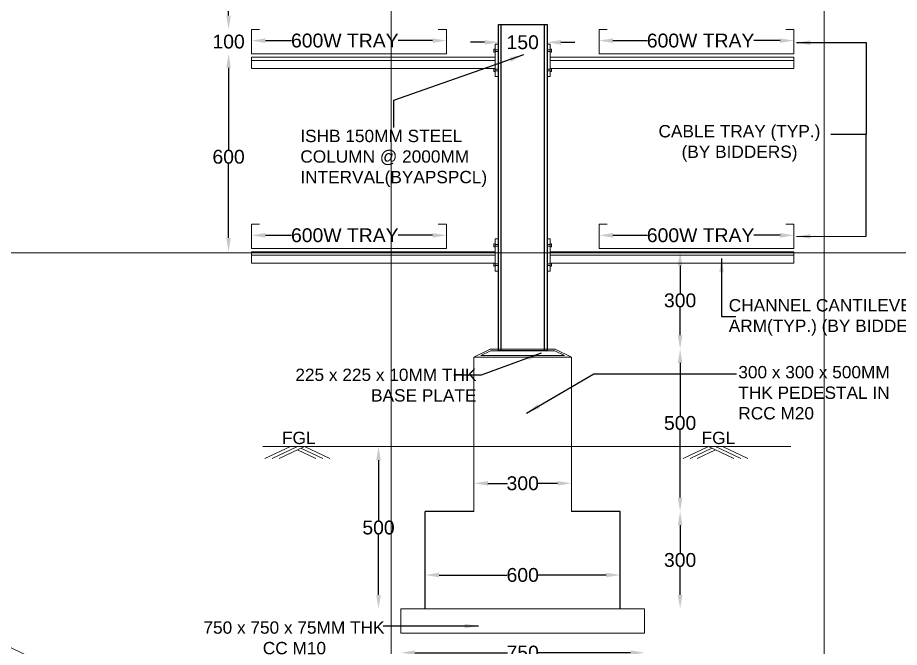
# Model space of a CAD drawing. Header units: inches. Extents: x 46944 to 1771531, y 9954 to 15548976.
# Drawn here: x 224138 to 226174, y 1550788 to 1552244 of the extents above; entities that cross this region are included whole.
import ezdxf

# ---------------------------------------------------------------- set-up
doc = ezdxf.new("R2010")
doc.units = ezdxf.units.IN
doc.header["$MEASUREMENT"] = 0
doc.header["$PDMODE"] = 1
doc.layers.get('0').update_dxf_attribs({"color": 71})
for name, color, linetype in [('Details', 7, 'Continuous'), ('GRID', 8, 'Continuous'), ('VILLAGE BOUNDARY', 6, 'Continuous')]:
    doc.layers.add(name, color=color, linetype=linetype)
doc.styles.add('ARIAL NARROW', font='arial.ttf', dxfattribs={"height": 300})
doc.styles.add('ROMANS', font='romans')
doc.styles.get("Standard").update_dxf_attribs({"font": 'arial.ttf'})
doc.dimstyles.new('STANDARD$0', dxfattribs={"dimscale": 88.888889, "dimtxt": 0.02, "dimasz": 0.02, "dimexe": 0.05, "dimexo": 0.1, "dimgap": 0.002, "dimtad": 2, "dimdec": 0, "dimzin": 1, "dimdsep": 46, "dimtxsty": 'ARIAL NARROW', "dimblk": 'OBLIQUE', "dimcen": 0.09, "dimadec": 0, "dimazin": 0, "dimtfac": 1, "dimtdec": 4, "dimtofl": 0, "dimtmove": 0, "dimatfit": 3, "dimfxl": 1, "dimtolj": 1, "dimtzin": 1, "dimarcsym": 0})
doc.dimstyles.new('STANDARD$7', dxfattribs={"dimscale": 2, "dimtxt": 2.5, "dimasz": 2, "dimexe": 1.25, "dimexo": 0.625, "dimtad": 1, "dimdec": 0, "dimdsep": 46, "dimlunit": 6, "dimtxsty": 'ROMANS', "dimcen": 2.5, "dimadec": 0, "dimazin": 0, "dimtfac": 1, "dimtdec": 0, "dimtmove": 1, "dimatfit": 3, "dimfxl": 1.25, "dimtolj": 1, "dimtzin": 0, "dimarcsym": 0})

# ---------------------------------------------------------------- blocks, each defined once
blk = doc.blocks.new('*D43')
at = {"layer": 'DEFPOINTS', "color": 0, "linetype": 'Continuous', "lineweight": 60, "ltscale": 50, "transparency": 16777216}
for p in [(225303.9, 1551477.4), (225667.4, 1551477.4), (225528.9, 1551102.4)]:
    blk.add_point(p, dxfattribs=at)
at = {"layer": 'Details', "linetype": 'Continuous', "lineweight": -2, "ltscale": 50, "transparency": 16777216}
for p, q in [((225667.4, 1551445.4), (225667.4, 1551323)), ((225667.4, 1551134.4), (225667.4, 1551290.1))]:
    blk.add_line(p, q, dxfattribs=at)
at = {"layer": 'Details', "linetype": 'Continuous', "lineweight": 60, "ltscale": 50, "transparency": 16777216}
for points in [[(225662, 1551445.4), (225672.7, 1551445.4), (225667.4, 1551477.4)], [(225662, 1551134.4), (225672.7, 1551134.4), (225667.4, 1551102.4)]]:
    blk.add_solid(points, dxfattribs=at)
at = {"layer": 'Details', "color": 0, "linetype": 'Continuous', "lineweight": 5, "ltscale": 50, "transparency": 16777216, "insert": (225667.4, 1551306.6), "char_height": 32, "attachment_point": 5}
blk.add_mtext('\\A1;500', dxfattribs=at)
blk = doc.blocks.new('*D44')
at = {"layer": 'DEFPOINTS', "color": 0, "linetype": 'Continuous', "lineweight": 60, "ltscale": 50, "transparency": 16777216}
for p in [(225022.7, 1550821.2), (225585.2, 1550821.2), (225022.7, 1550775.8)]:
    blk.add_point(p, dxfattribs=at)
at = {"layer": 'Details', "linetype": 'Continuous', "lineweight": -2, "ltscale": 50, "transparency": 16777216}
for p, q in [((225054.7, 1550775.8), (225268.7, 1550775.8)), ((225553.2, 1550775.8), (225339.2, 1550775.8))]:
    blk.add_line(p, q, dxfattribs=at)
at = {"layer": 'Details', "linetype": 'Continuous', "lineweight": 60, "ltscale": 50, "transparency": 16777216}
for points in [[(225054.7, 1550781.1), (225054.7, 1550770.4), (225022.7, 1550775.8)], [(225553.2, 1550781.1), (225553.2, 1550770.4), (225585.2, 1550775.8)]]:
    blk.add_solid(points, dxfattribs=at)
at = {"layer": 'Details', "color": 0, "linetype": 'Continuous', "lineweight": 5, "ltscale": 50, "transparency": 16777216, "insert": (225303.9, 1550775.8), "char_height": 32, "attachment_point": 5}
blk.add_mtext('\\A1;750', dxfattribs=at)
blk = doc.blocks.new('*D45')
at = {"layer": 'DEFPOINTS', "color": 0, "linetype": 'Continuous', "lineweight": 60, "ltscale": 50, "transparency": 16777216}
for p in [(225669, 1551702.4), (225303.9, 1551477.4), (225667.4, 1551477.4)]:
    blk.add_point(p, dxfattribs=at)
at = {"layer": 'Details', "linetype": 'Continuous', "lineweight": -2, "ltscale": 50, "transparency": 16777216}
for p, q in [((225667.4, 1551670.4), (225667.4, 1551606.4)), ((225667.4, 1551509.4), (225667.4, 1551573.5))]:
    blk.add_line(p, q, dxfattribs=at)
at = {"layer": 'Details', "linetype": 'Continuous', "lineweight": 60, "ltscale": 50, "transparency": 16777216}
for points in [[(225662, 1551670.4), (225672.7, 1551670.4), (225667.4, 1551702.4)], [(225662, 1551509.4), (225672.7, 1551509.4), (225667.4, 1551477.4)]]:
    blk.add_solid(points, dxfattribs=at)
at = {"layer": 'Details', "color": 0, "linetype": 'Continuous', "lineweight": 5, "ltscale": 50, "transparency": 16777216, "insert": (225667.4, 1551589.9), "char_height": 32, "attachment_point": 5}
blk.add_mtext('\\A1;300', dxfattribs=at)
blk = doc.blocks.new('*D46')
at = {"layer": 'DEFPOINTS', "color": 0, "linetype": 'Continuous', "lineweight": 60, "ltscale": 50, "transparency": 16777216}
for p in [(225191.4, 1551458.7), (225416.4, 1551458.7), (225191.4, 1551167.2)]:
    blk.add_point(p, dxfattribs=at)
at = {"layer": 'Details', "linetype": 'Continuous', "lineweight": -2, "ltscale": 50, "transparency": 16777216}
for p, q in [((225223.4, 1551167.2), (225268.5, 1551167.2)), ((225384.4, 1551167.2), (225339.3, 1551167.2))]:
    blk.add_line(p, q, dxfattribs=at)
at = {"layer": 'Details', "linetype": 'Continuous', "lineweight": 60, "ltscale": 50, "transparency": 16777216}
for points in [[(225223.4, 1551172.5), (225223.4, 1551161.9), (225191.4, 1551167.2)], [(225384.4, 1551172.5), (225384.4, 1551161.9), (225416.4, 1551167.2)]]:
    blk.add_solid(points, dxfattribs=at)
at = {"layer": 'Details', "color": 0, "linetype": 'Continuous', "lineweight": 5, "ltscale": 50, "transparency": 16777216, "insert": (225303.9, 1551167.2), "char_height": 32, "attachment_point": 5}
blk.add_mtext('\\A1;300', dxfattribs=at)
blk = doc.blocks.new('*D33')
at = {"layer": 'DEFPOINTS', "color": 0, "linetype": 'Continuous', "lineweight": 60, "ltscale": 50, "transparency": 16777216}
for p in [(225191.4, 1551252.4), (224970.9, 1550877.4), (225078.9, 1550877.4)]:
    blk.add_point(p, dxfattribs=at)
at = {"layer": 'Details', "linetype": 'Continuous', "lineweight": -2, "ltscale": 50, "transparency": 16777216}
for p, q in [((224970.9, 1551220.4), (224970.9, 1551081.4)), ((224970.9, 1550909.4), (224970.9, 1551048.5))]:
    blk.add_line(p, q, dxfattribs=at)
at = {"layer": 'Details', "linetype": 'Continuous', "lineweight": 60, "ltscale": 50, "transparency": 16777216}
for points in [[(224965.6, 1551220.4), (224976.3, 1551220.4), (224970.9, 1551252.4)], [(224965.6, 1550909.4), (224976.3, 1550909.4), (224970.9, 1550877.4)]]:
    blk.add_solid(points, dxfattribs=at)
at = {"layer": 'Details', "color": 0, "linetype": 'Continuous', "lineweight": 5, "ltscale": 50, "transparency": 16777216, "insert": (224970.9, 1551064.9), "char_height": 32, "attachment_point": 5}
blk.add_mtext('\\A1;500', dxfattribs=at)
blk = doc.blocks.new('*D34')
at = {"layer": 'DEFPOINTS', "color": 0, "linetype": 'Continuous', "lineweight": 60, "ltscale": 50, "transparency": 16777216}
for p in [(225528.9, 1550955.3), (225078.9, 1550913.9), (225528.9, 1550917.4)]:
    blk.add_point(p, dxfattribs=at)
at = {"layer": 'Details', "linetype": 'Continuous', "lineweight": -2, "ltscale": 50, "transparency": 16777216}
for p, q in [((225110.9, 1550955.3), (225268.4, 1550955.3)), ((225496.9, 1550955.3), (225339.4, 1550955.3))]:
    blk.add_line(p, q, dxfattribs=at)
at = {"layer": 'Details', "linetype": 'Continuous', "lineweight": 60, "ltscale": 50, "transparency": 16777216}
for points in [[(225110.9, 1550960.6), (225110.9, 1550950), (225078.9, 1550955.3)], [(225496.9, 1550960.6), (225496.9, 1550950), (225528.9, 1550955.3)]]:
    blk.add_solid(points, dxfattribs=at)
at = {"layer": 'Details', "color": 0, "linetype": 'Continuous', "lineweight": 5, "ltscale": 50, "transparency": 16777216, "insert": (225303.9, 1550955.3), "char_height": 32, "attachment_point": 5}
blk.add_mtext('\\A1;600', dxfattribs=at)
blk = doc.blocks.new('*D35')
at = {"layer": 'DEFPOINTS', "color": 0, "linetype": 'Continuous', "lineweight": 60, "ltscale": 50, "transparency": 16777216}
for p in [(225528.9, 1551102.4), (225585.2, 1550877.4), (225667.4, 1550877.4)]:
    blk.add_point(p, dxfattribs=at)
at = {"layer": 'Details', "linetype": 'Continuous', "lineweight": -2, "ltscale": 50, "transparency": 16777216}
for p, q in [((225667.4, 1551070.4), (225667.4, 1551006.4)), ((225667.4, 1550909.4), (225667.4, 1550973.5))]:
    blk.add_line(p, q, dxfattribs=at)
at = {"layer": 'Details', "linetype": 'Continuous', "lineweight": 60, "ltscale": 50, "transparency": 16777216}
for points in [[(225662, 1551070.4), (225672.7, 1551070.4), (225667.4, 1551102.4)], [(225662, 1550909.4), (225672.7, 1550909.4), (225667.4, 1550877.4)]]:
    blk.add_solid(points, dxfattribs=at)
at = {"layer": 'Details', "color": 0, "linetype": 'Continuous', "lineweight": 5, "ltscale": 50, "transparency": 16777216, "insert": (225667.4, 1550989.9), "char_height": 32, "attachment_point": 5}
blk.add_mtext('\\A1;300', dxfattribs=at)
blk = doc.blocks.new('CABLE RACK (TWO TIER)')
at = {"color": 7, "linetype": 'Continuous', "lineweight": 9, "ltscale": 50}
for p, q in [((-75, 870), (-75, 1875)), ((-75, 1875), (75, 1875)), ((75, 870), (75, 1875)), ((-835, 1785), (-835, 1860)), ((-835, 1860), (-810, 1860)), ((-235, 1860), (-260, 1860)), ((-235, 1785), (-235, 1860)), ((235, 1785), (235, 1860)), ((235, 1860), (260, 1860)), ((835, 1860), (810, 1860)), ((835, 1785), (835, 1860)), ((-85, 1797), (-75, 1797)), ((-85, 1792.5), (-75, 1792.5)), ((85, 1797), (75, 1797)), ((85, 1792.5), (75, 1792.5)), ((-235, 1785), (-835, 1785)), ((-85, 1775), (-835, 1775)), ((-835, 1775), (-835, 1740)), ((-85, 1765), (-835, 1765)), ((85, 1775), (835, 1775)), ((85, 1765), (835, 1765)), ((235, 1785), (835, 1785)), ((835, 1775), (835, 1740)), ((-85, 1740), (-835, 1740)), ((85, 1740), (835, 1740)), ((-85, 1737.5), (-75, 1737.5)), ((-85, 1733), (-75, 1733)), ((85, 1737.5), (75, 1737.5)), ((85, 1733), (75, 1733)), ((-835, 1185), (-835, 1260)), ((-835, 1260), (-810, 1260)), ((-235, 1260), (-260, 1260)), ((-235, 1185), (-235, 1260)), ((235, 1185), (235, 1260)), ((235, 1260), (260, 1260)), ((835, 1260), (810, 1260)), ((835, 1185), (835, 1260)), ((-85, 1197), (-75, 1197)), ((85, 1197), (75, 1197)), ((-235, 1185), (-835, 1185)), ((-85, 1175), (-835, 1175)), ((-835, 1175), (-835, 1140)), ((-85, 1192.5), (-75, 1192.5)), ((85, 1192.5), (75, 1192.5)), ((85, 1175), (835, 1175)), ((235, 1185), (835, 1185)), ((835, 1175), (835, 1140)), ((-85, 1165), (-835, 1165)), ((85, 1165), (835, 1165)), ((-85, 1140), (-835, 1140)), ((-85, 1137.5), (-75, 1137.5)), ((-85, 1133), (-75, 1133)), ((85, 1137.5), (75, 1137.5)), ((85, 1133), (75, 1133)), ((85, 1140), (835, 1140)), ((-150, 850), (-100, 875)), ((-128.8, 855), (-98.8, 870)), ((100, 875), (-100, 875)), ((98.8, 870), (-98.8, 870)), ((128.8, 855), (98.8, 870)), ((150, 850), (100, 875)), ((-150, 375), (-150, 850)), ((-150, 850), (150, 850)), ((-128.8, 855), (128.8, 855)), ((150, 375), (150, 850)), ((-800.4, 575), (826, 575)), ((-715.3, 575), (-793.5, 538.3)), ((-693.6, 575), (-771.8, 538.3)), ((-671.9, 575), (-750.1, 538.3)), ((-671.9, 575), (-593.7, 538.3)), ((571.9, 575), (493.7, 538.3)), ((571.9, 575), (650.1, 538.3)), ((593.6, 575), (671.8, 538.3)), ((615.3, 575), (693.5, 538.3)), ((-693.6, 564.8), (-637.1, 538.3)), ((-682.8, 569.9), (-615.4, 538.3)), ((582.8, 569.9), (515.4, 538.3)), ((593.6, 564.8), (537.1, 538.3)), ((-375, 75), (375, 75)), ((-375, 0), (-375, 75)), ((375, 75), (375, 0)), ((-375, 0), (375, 0))]:
    blk.add_line(p, q, dxfattribs=at)
at = {"color": 7, "linetype": 'Continuous', "lineweight": 25, "ltscale": 50}
for p, q in [((-75, 1875), (75, 1875)), ((-75, 870), (-75, 1875)), ((-66, 870), (-66, 1875)), ((66, 1875), (66, 870)), ((75, 1875), (75, 870)), ((75, 870), (-75, 870))]:
    blk.add_line(p, q, dxfattribs=at)
at = {"color": 7}
for p, q in [((-150, 375), (-300, 375)), ((-300, 75), (-300, 375)), ((300, 375), (150, 375)), ((300, 75), (300, 375))]:
    blk.add_line(p, q, dxfattribs=at)
at = {"color": 7, "linetype": 'Continuous', "lineweight": 9, "ltscale": 50}
for points in [[(-85, 1790), (-88.6, 1790), (-88.6, 1799.5), (-85, 1799.5)], [(-85, 1815), (-75, 1815), (-75, 1715), (-85, 1715)], [(85, 1815), (75, 1815), (75, 1715), (85, 1715)], [(85, 1790), (88.6, 1790), (88.6, 1799.5), (85, 1799.5)], [(-85, 1740), (-88.6, 1740), (-88.6, 1730.5), (-85, 1730.5)], [(85, 1740), (88.6, 1740), (88.6, 1730.5), (85, 1730.5)], [(-85, 1190), (-88.6, 1190), (-88.6, 1199.5), (-85, 1199.5)], [(-85, 1215), (-75, 1215), (-75, 1115), (-85, 1115)], [(85, 1215), (75, 1215), (75, 1115), (85, 1115)], [(85, 1190), (88.6, 1190), (88.6, 1199.5), (85, 1199.5)], [(-85, 1140), (-88.6, 1140), (-88.6, 1130.5), (-85, 1130.5)], [(85, 1140), (88.6, 1140), (88.6, 1130.5), (85, 1130.5)]]:
    blk.add_lwpolyline(points, close=True, dxfattribs=at)
blk = doc.blocks.new('*D48')
at = {"layer": 'DEFPOINTS', "color": 0, "linetype": 'Continuous', "lineweight": 60, "ltscale": 50, "transparency": 16777216}
for p in [(225247.7, 1552227.4), (225360.2, 1552227.4), (225360.2, 1552186.6)]:
    blk.add_point(p, dxfattribs=at)
at = {"layer": 'Details', "linetype": 'Continuous', "lineweight": -2, "ltscale": 50, "transparency": 16777216}
for p, q in [((225215.7, 1552186.6), (225183.7, 1552186.6)), ((225392.2, 1552186.6), (225424.2, 1552186.6))]:
    blk.add_line(p, q, dxfattribs=at)
at = {"layer": 'Details', "linetype": 'Continuous', "lineweight": 60, "ltscale": 50, "transparency": 16777216}
for points in [[(225215.7, 1552191.9), (225215.7, 1552181.2), (225247.7, 1552186.6)], [(225392.2, 1552191.9), (225392.2, 1552181.2), (225360.2, 1552186.6)]]:
    blk.add_solid(points, dxfattribs=at)
at = {"layer": 'Details', "color": 0, "linetype": 'Continuous', "lineweight": 5, "ltscale": 50, "transparency": 16777216, "insert": (225303.9, 1552186.6), "char_height": 32, "attachment_point": 5}
blk.add_mtext('\\A1;150', dxfattribs=at)
blk = doc.blocks.new('*D49')
at = {"layer": 'DEFPOINTS', "color": 0, "linetype": 'Continuous', "lineweight": 60, "ltscale": 50, "transparency": 16777216}
for p in [(224624.7, 1552216.2), (224677.7, 1552216.2), (224677.7, 1552159.9)]:
    blk.add_point(p, dxfattribs=at)
at = {"layer": 'Details', "linetype": 'Continuous', "lineweight": -2, "ltscale": 50, "transparency": 16777216}
for p, q in [((224624.7, 1552248.2), (224624.7, 1552280.2)), ((224624.7, 1552127.9), (224624.7, 1552095.9))]:
    blk.add_line(p, q, dxfattribs=at)
at = {"layer": 'Details', "linetype": 'Continuous', "lineweight": 60, "ltscale": 50, "transparency": 16777216}
for points in [[(224619.4, 1552248.2), (224630, 1552248.2), (224624.7, 1552216.2)], [(224619.4, 1552127.9), (224630, 1552127.9), (224624.7, 1552159.9)]]:
    blk.add_solid(points, dxfattribs=at)
at = {"layer": 'Details', "color": 0, "linetype": 'Continuous', "lineweight": 5, "ltscale": 50, "transparency": 16777216, "insert": (224624.7, 1552188.1), "char_height": 32, "attachment_point": 5}
blk.add_mtext('\\A1;100', dxfattribs=at)
blk = doc.blocks.new('*D50')
at = {"layer": 'DEFPOINTS', "color": 0, "linetype": 'Continuous', "lineweight": 60, "ltscale": 50, "transparency": 16777216}
for p in [(225480.2, 1551738.1), (225930.2, 1551740.5), (225930.2, 1551738.1)]:
    blk.add_point(p, dxfattribs=at)
at = {"layer": 'Details', "linetype": 'Continuous', "lineweight": -2, "ltscale": 50, "transparency": 16777216}
for p, q in [((225512.2, 1551740.5), (225591.5, 1551740.5)), ((225898.2, 1551740.5), (225838, 1551740.5))]:
    blk.add_line(p, q, dxfattribs=at)
at = {"layer": 'Details', "linetype": 'Continuous', "lineweight": 60, "ltscale": 50, "transparency": 16777216}
for points in [[(225512.2, 1551745.8), (225512.2, 1551735.1), (225480.2, 1551740.5)], [(225898.2, 1551745.8), (225898.2, 1551735.1), (225930.2, 1551740.5)]]:
    blk.add_solid(points, dxfattribs=at)
at = {"layer": 'Details', "color": 0, "linetype": 'Continuous', "lineweight": 5, "ltscale": 50, "transparency": 16777216, "insert": (225714.7, 1551740.5), "char_height": 32, "attachment_point": 5}
blk.add_mtext('\\A1;600W TRAY', dxfattribs=at)
blk = doc.blocks.new('*D72')
at = {"layer": 'DEFPOINTS', "color": 0, "linetype": 'Continuous', "lineweight": 60, "ltscale": 50, "transparency": 16777216}
for p in [(224677.7, 1551740.5), (224677.7, 1551738.1), (225127.7, 1551738.1)]:
    blk.add_point(p, dxfattribs=at)
at = {"layer": 'Details', "linetype": 'Continuous', "lineweight": -2, "ltscale": 50, "transparency": 16777216}
for p, q in [((224709.7, 1551740.5), (224769.8, 1551740.5)), ((225095.7, 1551740.5), (225016.4, 1551740.5))]:
    blk.add_line(p, q, dxfattribs=at)
at = {"layer": 'Details', "linetype": 'Continuous', "lineweight": 60, "ltscale": 50, "transparency": 16777216}
for points in [[(224709.7, 1551745.8), (224709.7, 1551735.1), (224677.7, 1551740.5)], [(225095.7, 1551745.8), (225095.7, 1551735.1), (225127.7, 1551740.5)]]:
    blk.add_solid(points, dxfattribs=at)
at = {"layer": 'Details', "color": 0, "linetype": 'Continuous', "lineweight": 5, "ltscale": 50, "transparency": 16777216, "insert": (224893.1, 1551740.5), "char_height": 32, "attachment_point": 5}
blk.add_mtext('\\A1;600W TRAY', dxfattribs=at)
blk = doc.blocks.new('*D74')
at = {"layer": 'DEFPOINTS', "color": 0, "linetype": 'Continuous', "lineweight": 60, "ltscale": 50, "transparency": 16777216}
for p in [(225480.2, 1552188.1), (225930.2, 1552190.5), (225930.2, 1552188.1)]:
    blk.add_point(p, dxfattribs=at)
at = {"layer": 'Details', "linetype": 'Continuous', "lineweight": -2, "ltscale": 50, "transparency": 16777216}
for p, q in [((225512.2, 1552190.5), (225591.5, 1552190.5)), ((225898.2, 1552190.5), (225838, 1552190.5))]:
    blk.add_line(p, q, dxfattribs=at)
at = {"layer": 'Details', "linetype": 'Continuous', "lineweight": 60, "ltscale": 50, "transparency": 16777216}
for points in [[(225512.2, 1552195.8), (225512.2, 1552185.1), (225480.2, 1552190.5)], [(225898.2, 1552195.8), (225898.2, 1552185.1), (225930.2, 1552190.5)]]:
    blk.add_solid(points, dxfattribs=at)
at = {"layer": 'Details', "color": 0, "linetype": 'Continuous', "lineweight": 5, "ltscale": 50, "transparency": 16777216, "insert": (225714.7, 1552190.5), "char_height": 32, "attachment_point": 5}
blk.add_mtext('\\A1;600W TRAY', dxfattribs=at)
blk = doc.blocks.new('*D73')
at = {"layer": 'DEFPOINTS', "color": 0, "linetype": 'Continuous', "lineweight": 60, "ltscale": 50, "transparency": 16777216}
for p in [(224677.7, 1552190.5), (224677.7, 1552188.1), (225127.7, 1552188.1)]:
    blk.add_point(p, dxfattribs=at)
at = {"layer": 'Details', "linetype": 'Continuous', "lineweight": -2, "ltscale": 50, "transparency": 16777216}
for p, q in [((224709.7, 1552190.5), (224769.8, 1552190.5)), ((225095.7, 1552190.5), (225016.4, 1552190.5))]:
    blk.add_line(p, q, dxfattribs=at)
at = {"layer": 'Details', "linetype": 'Continuous', "lineweight": 60, "ltscale": 50, "transparency": 16777216}
for points in [[(224709.7, 1552195.8), (224709.7, 1552185.1), (224677.7, 1552190.5)], [(225095.7, 1552195.8), (225095.7, 1552185.1), (225127.7, 1552190.5)]]:
    blk.add_solid(points, dxfattribs=at)
at = {"layer": 'Details', "color": 0, "linetype": 'Continuous', "lineweight": 5, "ltscale": 50, "transparency": 16777216, "insert": (224893.1, 1552190.5), "char_height": 32, "attachment_point": 5}
blk.add_mtext('\\A1;600W TRAY', dxfattribs=at)
blk = doc.blocks.new('*D75')
at = {"layer": 'DEFPOINTS', "color": 0, "linetype": 'Continuous', "lineweight": 60, "ltscale": 50, "transparency": 16777216}
for p in [(224624.7, 1552159.9), (224677.7, 1552159.9), (224677.7, 1551702.4)]:
    blk.add_point(p, dxfattribs=at)
at = {"layer": 'Details', "linetype": 'Continuous', "lineweight": -2, "ltscale": 50, "transparency": 16777216}
for p, q in [((224624.7, 1552127.9), (224624.7, 1551938.3)), ((224624.7, 1551734.4), (224624.7, 1551905.5))]:
    blk.add_line(p, q, dxfattribs=at)
at = {"layer": 'Details', "linetype": 'Continuous', "lineweight": 60, "ltscale": 50, "transparency": 16777216}
for points in [[(224619.4, 1552127.9), (224630, 1552127.9), (224624.7, 1552159.9)], [(224619.4, 1551734.4), (224630, 1551734.4), (224624.7, 1551702.4)]]:
    blk.add_solid(points, dxfattribs=at)
at = {"layer": 'Details', "color": 0, "linetype": 'Continuous', "lineweight": 5, "ltscale": 50, "transparency": 16777216, "insert": (224624.7, 1551921.9), "char_height": 32, "attachment_point": 5}
blk.add_mtext('\\A1;600', dxfattribs=at)

msp = doc.modelspace()

# ---------------------------------------------------------------- linework, layer by layer
at = {"layer": 'GRID', "linetype": 'Continuous', "lineweight": 5}
for p, q in [((225000, 1554102), (225000, 1547700)), ((226000, 1552826.5), (226000, 1547700)), ((219000, 1551700), (227000, 1551700))]:
    msp.add_line(p, q, dxfattribs=at)
at = {"layer": 'VILLAGE BOUNDARY', "lineweight": 5, "extrusion": (0.009448, 0.010215, 0.999903), "elevation": 19408.03725}
msp.add_lwpolyline([(223583.53569, 1553307.28877), (223594.99672, 1552894.85441), (223661.12195, 1552343.46388), (223632.44612, 1552165.81344), (223609.19655, 1552026.01006), (223584.28822, 1551825.0567), (223549.92424, 1551536.76352), (223536.41055, 1551416.39068), (223507.81032, 1551191.16806), (223667.94141, 1550971.16281), (223710.31435, 1550912.4069), (223772.35104, 1550827.89423), (224064.10561, 1550686.93189), (224346.17492, 1550546.84498), (224434.35768, 1550510.74293), (224494.33238, 1550484.90894), (224838.68767, 1550340.37509), (224769.60716, 1550150.01035), (224794.80096, 1550009.53444), (224853.15431, 1549967.3597), (224912.65567, 1549958.61327), (224980.21781, 1549939.59182), (225064.60559, 1549970.97078), (225092.41306, 1549913.24712), (225330.76093, 1549907.69778), (225493.41499, 1550042.91059), (225780.36146, 1550047.08073), (225972.06191, 1550053.15827), (226134.95152, 1550057.78403), (226441.2066, 1550002.77066), (226196.06046, 1549513.51621), (226167.21692, 1549328.55403), (226216.33048, 1549277.6983), (226253.5797, 1549281.28434), (226237.9756, 1549104.96523), (226219.88625, 1548922.72152), (226217.93949, 1548871.18656), (226212.24065, 1548784.03211), (226121.05204, 1548751.8216), (225932.67431, 1548644.69858)], dxfattribs=at)

# ---------------------------------------------------------------- block references
at = {"layer": 'Details', "lineweight": 5, "xscale": 0.75, "yscale": 0.75}
msp.add_blockref('CABLE RACK (TWO TIER)', (225303.9085, 1550821.17908), dxfattribs=at)

# ---------------------------------------------------------------- texts
at = {"layer": 'Details', "linetype": 'Continuous', "lineweight": 5, "ltscale": 50}
for p in [(224748.03717, 1551257.97807), (225717.02927, 1551257.97807)]:
    msp.add_text('FGL', height=28.5, dxfattribs=at).set_placement(p)
at = {"layer": 'Details', "linetype": 'Continuous', "lineweight": 5, "ltscale": 50, "char_height": 28.5}
for s, insert, width, attachment_point in [('\\pi160.98;CABLE TRAY (TYP.)\\P\\pi214.3;(BY BIDDERS)', (225456.47428, 1551995.35789), 692.4260634, 1), ('ISHB 150MM STEEL COLUMN @ 2000MM  INTERVAL(BYAPSPCL)', (224790.35179, 1551984.42007), 539.0835734, 1), ('CHANNEL CANTILEVER \\PARM(TYP.) (BY BIDDERS)', (225779.72316, 1551593.06252), 481.4596524, 1), (' 225 x 225 x 10MM THK BASE PLATE', (225197.06601, 1551432.26703), 540.4145779, 3), ('300 x 300 x 500MM THK PEDESTAL IN RCC M20', (225801.81149, 1551438.46259), 436.479978, 1), ('\\pi27.968;750 x 750 x 75MM THK \\P\\pi165.03;CC M10', (224538.67148, 1550848.14039), 472.1991653, 1)]:
    msp.add_mtext(s, dxfattribs=dict(at, insert=insert, width=width, attachment_point=attachment_point))

# ---------------------------------------------------------------- dimensions: what is measured, and where the dimension line sits
at = {"layer": 'Details', "linetype": 'Continuous', "lineweight": 5, "ltscale": 50}
for base, p1, p2, angle, text, picture, middle in [((224624.70975, 1552216.17908), (224677.6585, 1552159.92908), (224677.6585, 1552216.17908), 90, '100', '*D49', (224624.70975, 1552188.05408)), ((224677.6585, 1552190.4802), (225127.6585, 1552188.05408), (224677.6585, 1552188.05408), 180, '600W TRAY', '*D73', (224893.06835, 1552190.4802)), ((224624.70975, 1552159.92908), (224677.6585, 1551702.42908), (224677.6585, 1552159.92908), 90, '600', '*D75', (224624.70975, 1551921.9162)), ((224677.6585, 1551740.4802), (225127.6585, 1551738.05408), (224677.6585, 1551738.05408), 180, '600W TRAY', '*D72', (224893.06835, 1551740.4802)), ((225667.3682, 1551477.42908), (225528.9085, 1551102.42908), (225303.9085, 1551477.42908), 90, '500', '*D43', (225667.3682, 1551306.57039))]:
    dim = msp.add_linear_dim(base=base, p1=p1, p2=p2, angle=angle, text=text, dimstyle='STANDARD$0', override={"dimscale": 1, "dimtxt": 32, "dimasz": 32, "dimexe": 0, "dimexo": 0, "dimgap": 0.09, "dimtad": 0, "dimtih": 1, "dimtoh": 1, "dimzin": 0, "dimtxsty": 'Standard', "dimclrd": 256, "dimfxl": 0, "dimfxlon": 1, "dimtzin": 0}, dxfattribs=at)
    dim.commit()
    dim.dimension.update_dxf_attribs({"geometry": picture, "text_midpoint": middle, "dimtype": 160})
for base, p1, p2, picture, middle in [((225930.1585, 1552190.4802), (225480.1585, 1552188.05408), (225930.1585, 1552188.05408), '*D74', (225714.74865, 1552190.4802)), ((225930.1585, 1551740.4802), (225480.1585, 1551738.05408), (225930.1585, 1551738.05408), '*D50', (225714.74865, 1551740.4802))]:
    dim = msp.add_linear_dim(base=base, p1=p1, p2=p2, text='600W TRAY', dimstyle='STANDARD$0', override={"dimscale": 1, "dimtxt": 32, "dimasz": 32, "dimexe": 0, "dimexo": 0, "dimgap": 0.09, "dimtad": 0, "dimtih": 1, "dimtoh": 1, "dimzin": 0, "dimtxsty": 'Standard', "dimclrd": 256, "dimfxl": 0, "dimfxlon": 1, "dimtzin": 0}, dxfattribs=at)
    dim.commit()
    dim.dimension.update_dxf_attribs({"geometry": picture, "text_midpoint": middle, "dimtype": 160})
for base, p1, p2, text, picture, middle in [((225360.1585, 1552186.56775), (225247.6585, 1552227.42908), (225360.1585, 1552227.42908), '150', '*D48', (225303.9085, 1552186.56775)), ((225191.4085, 1551167.18816), (225416.4085, 1551458.67908), (225191.4085, 1551458.67908), '300', '*D46', (225303.9085, 1551167.18816)), ((225528.9085, 1550955.29777), (225078.9085, 1550913.94262), (225528.9085, 1550917.42048), '600', '*D34', (225303.9085, 1550955.29777)), ((225022.6585, 1550775.75714), (225585.1585, 1550821.17908), (225022.6585, 1550821.17908), '750', '*D44', (225303.9085, 1550775.75714))]:
    dim = msp.add_linear_dim(base=base, p1=p1, p2=p2, text=text, dimstyle='STANDARD$0', override={"dimscale": 1, "dimtxt": 32, "dimasz": 32, "dimexe": 0, "dimexo": 0, "dimgap": 0.09, "dimtad": 0, "dimtih": 1, "dimtoh": 1, "dimzin": 0, "dimtxsty": 'Standard', "dimclrd": 256, "dimfxl": 0, "dimfxlon": 1, "dimtzin": 0}, dxfattribs=at)
    dim.commit()
    dim.dimension.update_dxf_attribs({"geometry": picture, "text_midpoint": middle})
for base, p1, p2, text, picture, middle in [((225667.3682, 1551477.42908), (225668.97508, 1551702.42908), (225303.9085, 1551477.42908), '300', '*D45', (225667.3682, 1551589.92908)), ((224970.94623, 1550877.42908), (225191.4085, 1551252.42908), (225078.9085, 1550877.42908), '500', '*D33', (224970.94623, 1551064.92908)), ((225667.3682, 1550877.42908), (225528.9085, 1551102.42908), (225585.1585, 1550877.42908), '300', '*D35', (225667.3682, 1550989.92908))]:
    dim = msp.add_linear_dim(base=base, p1=p1, p2=p2, angle=90, text=text, dimstyle='STANDARD$0', override={"dimscale": 1, "dimtxt": 32, "dimasz": 32, "dimexe": 0, "dimexo": 0, "dimgap": 0.09, "dimtad": 0, "dimtih": 1, "dimtoh": 1, "dimzin": 0, "dimtxsty": 'Standard', "dimclrd": 256, "dimfxl": 0, "dimfxlon": 1, "dimtzin": 0}, dxfattribs=at)
    dim.commit()
    dim.dimension.update_dxf_attribs({"geometry": picture, "text_midpoint": middle})

# ---------------------------------------------------------------- leaders
for points in [[(225936.44235, 1552185.81416), (226096.88041, 1552186.08724), (226096.88041, 1551973.4086), (226015.38041, 1551973.4086)], [(225305.66384, 1552157.63327), (225005.66384, 1552052.13327), (225005.66384, 1551989.63327)], [(225936.44235, 1551737.94035), (226096.88041, 1551738.45579), (226096.88041, 1551973.4086), (226015.38041, 1551973.4086)], [(225763.01774, 1551687.10483), (225763.32768, 1551553.13366), (225796.16497, 1551553.13366)], [(225346.79481, 1551467.94039), (225208.26693, 1551417.46818), (225145.23287, 1551417.46818)], [(225312.94784, 1551329.54713), (225468.083, 1551420.56622), (225797.94382, 1551420.56622)], [(225201.52462, 1550837.26085), (224981.87529, 1550837.26085)]]:
    msp.add_leader(points, dimstyle='STANDARD$7', override={"dimscale": 1, "dimtxt": 32, "dimasz": 32, "dimexe": 0, "dimexo": 0, "dimgap": 0.09, "dimtad": 0, "dimtih": 1, "dimtoh": 1, "dimzin": 0, "dimlunit": 2, "dimtxsty": 'Standard', "dimcen": 0.09, "dimclrd": 256, "dimtdec": 4, "dimtofl": 0, "dimtmove": 0, "dimfxl": 0, "dimfxlon": 1}, dxfattribs=at)

doc.saveas('drawing.dxf')
